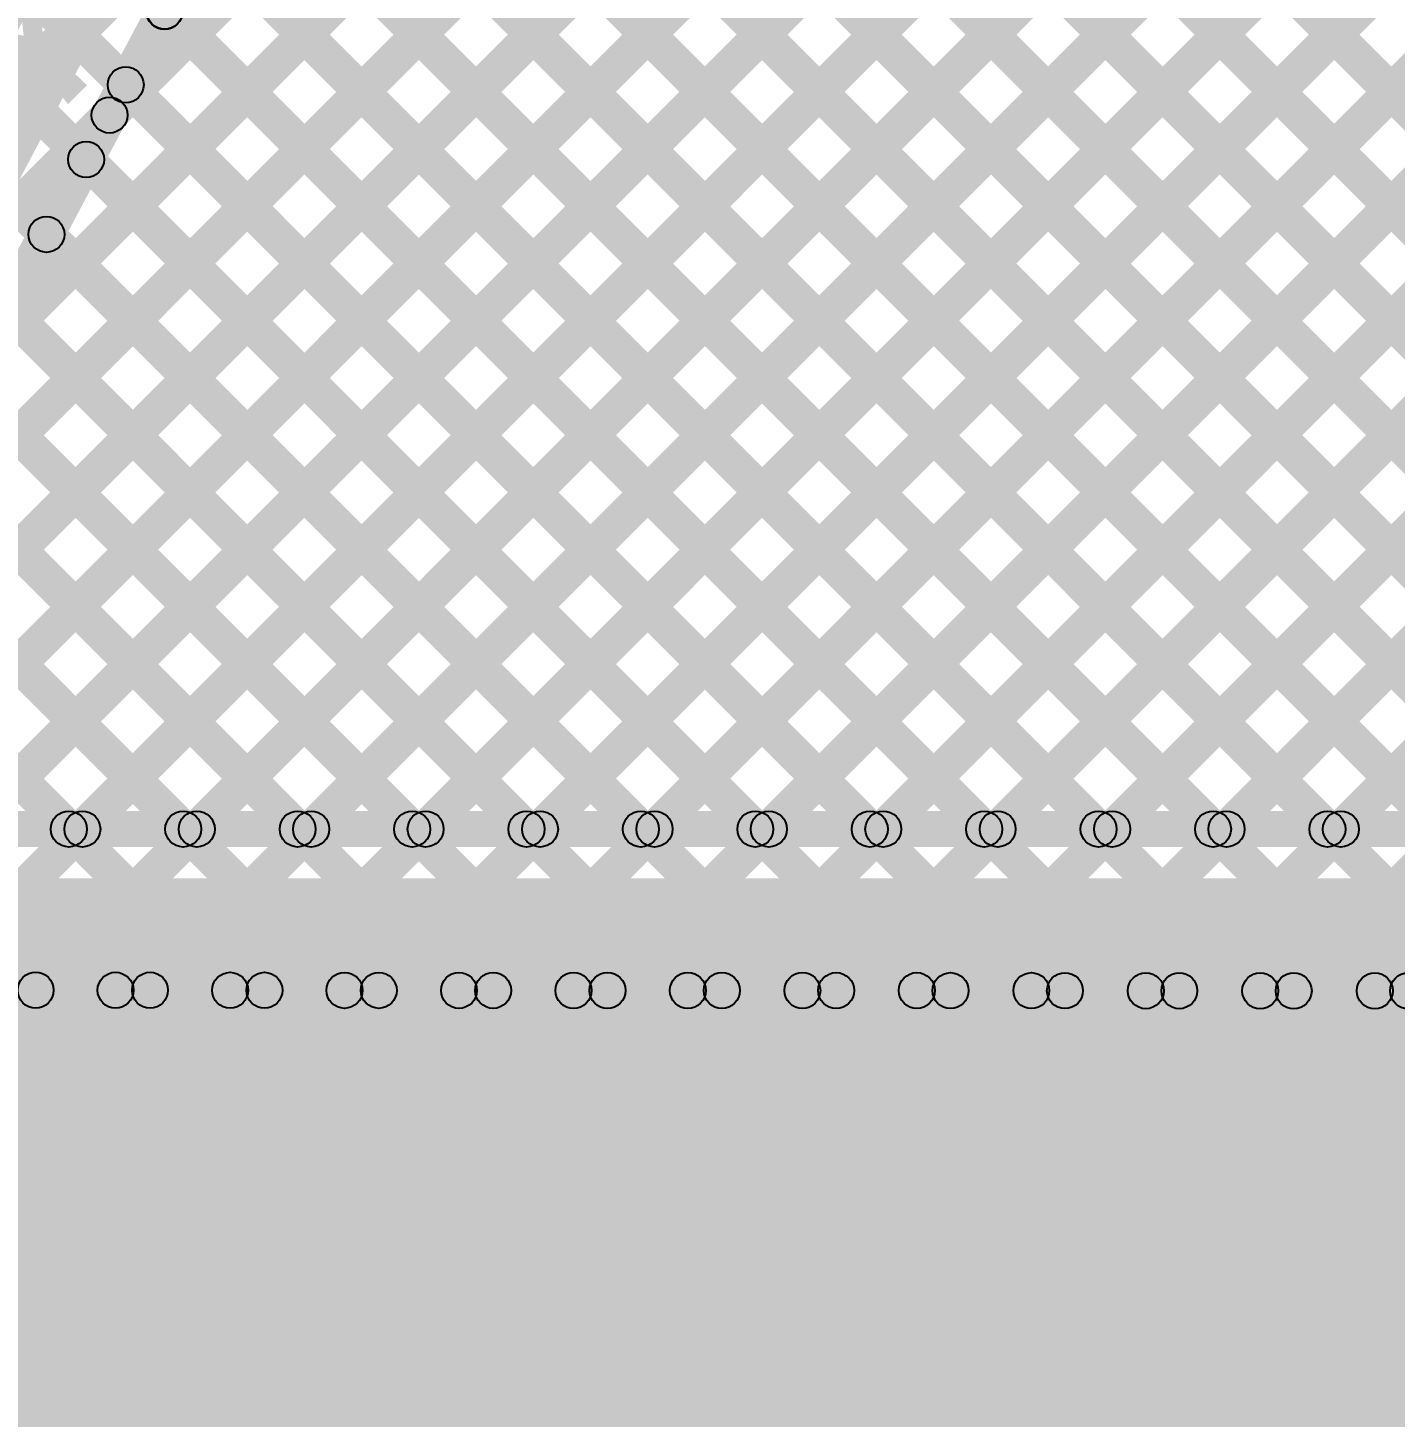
# Model space of a CAD drawing. Header units: millimetres. Extents: x 2.72 to 4.82, y 2.46 to 3.29.
# Drawn here: x 3.1459 to 3.4501, y 2.465 to 2.7762 of the extents above; entities that cross this region are included whole.
import ezdxf

# ---------------------------------------------------------------- set-up
doc = ezdxf.new("R2010")
doc.units = ezdxf.units.MM
doc.header["$MEASUREMENT"] = 0
for name, color, linetype in [('BottomLayer', 5, 'Continuous'), ('TopLayer', 1, 'Continuous'), ('TopOverlay', 2, 'Continuous'), ('TopPaste', 8, 'Continuous'), ('TopSolder', 216, 'Continuous')]:
    doc.layers.add(name, color=color, linetype=linetype)

# ---------------------------------------------------------------- blocks, each defined once
blk = doc.blocks.new('LED_0201_126')
at = {"layer": 'TopLayer'}
for points in [[(-0.01181, 0.00689), (-0.00394, 0.00689), (-0.00394, -0.00689), (-0.01181, -0.00689)], [(0.00394, 0.00689), (0.01181, 0.00689), (0.01181, -0.00689), (0.00394, -0.00689)]]:
    blk.add_hatch(color=1, dxfattribs=at).paths.add_polyline_path(points)
at = {"layer": 'TopOverlay'}
h = blk.add_hatch(color=2, dxfattribs=at)
edge = h.paths.add_edge_path()
edge.add_arc((-0.016, 0.011), 0.0025, 0, 360)
h = blk.add_hatch(color=2, dxfattribs=at)
edge = h.paths.add_edge_path()
edge.add_arc((-0.016, 0.011), 0.0025, 0, 360)
for points in [[(-0.016, 0.0085), (-0.016, 0.0135), (0.016, 0.0135), (0.016, 0.0085)], [(0.016, -0.013), (0.029, -0.013), (0.029, 0.013), (0.016, 0.013)], [(-0.0135, -0.011), (-0.0185, -0.011), (-0.0185, 0.011), (-0.0135, 0.011)], [(0.013, -0.011), (0.017, -0.011), (0.017, 0.011), (0.013, 0.011)], [(-0.016, -0.0135), (-0.016, -0.0085), (0.016, -0.0085), (0.016, -0.0135)]]:
    blk.add_hatch(color=2, dxfattribs=at).paths.add_polyline_path(points)
h = blk.add_hatch(color=2, dxfattribs=at)
edge = h.paths.add_edge_path()
edge.add_arc((0.016, 0.011), 0.0025, 0, 360)
h = blk.add_hatch(color=2, dxfattribs=at)
edge = h.paths.add_edge_path()
edge.add_arc((-0.016, -0.011), 0.0025, 0, 360)
h = blk.add_hatch(color=2, dxfattribs=at)
edge = h.paths.add_edge_path()
edge.add_arc((-0.016, -0.011), 0.0025, 0, 360)
h = blk.add_hatch(color=2, dxfattribs=at)
edge = h.paths.add_edge_path()
edge.add_arc((0.016, -0.011), 0.0025, 0, 360)
at = {"layer": 'TopPaste'}
for points in [[(-0.01181, 0.00689), (-0.00394, 0.00689), (-0.00394, -0.00689), (-0.01181, -0.00689)], [(0.00394, 0.00689), (0.01181, 0.00689), (0.01181, -0.00689), (0.00394, -0.00689)]]:
    blk.add_hatch(color=8, dxfattribs=at).paths.add_polyline_path(points)
at = {"layer": 'TopSolder'}
for points in [[(-0.01398, 0.00906), (-0.00177, 0.00906), (-0.00177, -0.00906), (-0.01398, -0.00906)], [(0.00177, 0.00906), (0.01398, 0.00906), (0.01398, -0.00906), (0.00177, -0.00906)]]:
    blk.add_hatch(color=216, dxfattribs=at).paths.add_polyline_path(points)
at = {"layer": 'TopOverlay'}
for centre in [(-0.016, 0.011), (-0.016, 0.011), (0.016, 0.011), (-0.016, -0.011), (-0.016, -0.011), (0.016, -0.011)]:
    blk.add_circle(centre, 0.0025, dxfattribs=at)

msp = doc.modelspace()

# ---------------------------------------------------------------- hatches: boundary and pattern name
at = {"layer": 'BottomLayer'}
for points in [[(3.16692, 2.75397), (3.16127, 2.75963), (3.42225, 3.02061), (3.4279, 3.01495)], [(3.13952, 2.70112), (3.13387, 2.70677), (3.44317, 3.01608), (3.44883, 3.01042)], [(3.05903, 2.59517), (3.05338, 2.60083), (3.44317, 2.99062), (3.44883, 2.98497)], [(3.08449, 2.59517), (3.07883, 2.60083), (3.44317, 2.96517), (3.44883, 2.95951)], [(3.26433, 2.94124), (3.26999, 2.94689), (3.52564, 2.69124), (3.51999, 2.68558)], [(3.10994, 2.59517), (3.10429, 2.60083), (3.44317, 2.93971), (3.44883, 2.93406)], [(3.2552, 2.92491), (3.26086, 2.93057), (3.5906, 2.60083), (3.58494, 2.59517)], [(3.1354, 2.59517), (3.12974, 2.60083), (3.44317, 2.91426), (3.44883, 2.9086)], [(3.24653, 2.90812), (3.25219, 2.91378), (3.56514, 2.60083), (3.55948, 2.59517)], [(3.23786, 2.89134), (3.24352, 2.897), (3.53969, 2.60083), (3.53403, 2.59517)], [(3.16086, 2.59517), (3.1552, 2.60083), (3.44317, 2.8888), (3.44883, 2.88314)], [(3.22919, 2.87456), (3.23484, 2.88021), (3.51423, 2.60083), (3.50857, 2.59517)], [(3.18631, 2.59517), (3.18066, 2.60083), (3.44317, 2.86334), (3.44883, 2.85769)], [(3.21902, 2.85926), (3.22468, 2.86492), (3.48877, 2.60083), (3.48312, 2.59517)], [(3.2085, 2.84433), (3.21416, 2.84999), (3.46332, 2.60083), (3.45766, 2.59517)], [(3.21177, 2.59517), (3.20611, 2.60083), (3.44317, 2.83789), (3.44883, 2.83223)], [(3.19983, 2.82755), (3.20549, 2.8332), (3.43786, 2.60083), (3.43221, 2.59517)], [(3.23722, 2.59517), (3.23157, 2.60083), (3.45844, 2.8277), (3.4641, 2.82205)], [(3.19116, 2.81076), (3.19681, 2.81642), (3.41241, 2.60083), (3.40675, 2.59517)], [(3.26268, 2.59517), (3.25702, 2.60083), (3.45936, 2.80317), (3.46502, 2.79751)], [(3.18248, 2.79398), (3.18814, 2.79964), (3.38695, 2.60083), (3.38129, 2.59517)], [(3.12148, 2.69992), (3.11442, 2.70367), (3.15954, 2.78877), (3.16661, 2.78503)], [(3.17366, 2.77735), (3.17932, 2.78301), (3.36149, 2.60083), (3.35584, 2.59517)], [(3.28814, 2.59517), (3.28248, 2.60083), (3.46561, 2.78395), (3.47126, 2.7783)], [(3.1401, 2.703), (3.13303, 2.70675), (3.17278, 2.78172), (3.17985, 2.77797)], [(3.31359, 2.59517), (3.30793, 2.60083), (3.48041, 2.77331), (3.48607, 2.76765)], [(3.16484, 2.76071), (3.1705, 2.76637), (3.33604, 2.60083), (3.33038, 2.59517)], [(3.33905, 2.59517), (3.33339, 2.60083), (3.49008, 2.75752), (3.49574, 2.75186)], [(3.15602, 2.74408), (3.16168, 2.74973), (3.31058, 2.60083), (3.30493, 2.59517)], [(3.3645, 2.59517), (3.35885, 2.60083), (3.4994, 2.74138), (3.50505, 2.73572)], [(3.1472, 2.72744), (3.15286, 2.7331), (3.28513, 2.60083), (3.27947, 2.59517)], [(3.38996, 2.59517), (3.3843, 2.60083), (3.50871, 2.72524), (3.51437, 2.71958)], [(3.13838, 2.71081), (3.14404, 2.71646), (3.25967, 2.60083), (3.25401, 2.59517)], [(3.41541, 2.59517), (3.40976, 2.60083), (3.51669, 2.70776), (3.52235, 2.70211)], [(3.13239, 2.69134), (3.13804, 2.697), (3.23422, 2.60083), (3.22856, 2.59517)], [(3.11798, 2.6803), (3.12363, 2.68596), (3.20876, 2.60083), (3.2031, 2.59517)], [(3.44087, 2.59517), (3.43521, 2.60083), (3.52117, 2.68679), (3.52683, 2.68113)], [(3.09789, 2.67493), (3.10355, 2.68058), (3.1833, 2.60083), (3.17765, 2.59517)], [(3.08572, 2.66164), (3.09138, 2.6673), (3.15785, 2.60083), (3.15219, 2.59517)], [(3.038, 2.594), (3.038, 2.602), (3.66382, 2.602), (3.66382, 2.594)], [(3.049, 2.465), (4.817, 2.465), (4.817, 2.587), (3.049, 2.587)]]:
    msp.add_hatch(color=5, dxfattribs=at).paths.add_polyline_path(points)
h = msp.add_hatch(color=5, dxfattribs=at)
edge = h.paths.add_edge_path()
edge.add_arc((3.17631, 2.77985), 0.004, 0, 360)
h = msp.add_hatch(color=5, dxfattribs=at)
edge = h.paths.add_edge_path()
edge.add_arc((3.17634, 2.7799), 0.004, 0, 360)
h = msp.add_hatch(color=5, dxfattribs=at)
edge = h.paths.add_edge_path()
edge.add_arc((3.16767, 2.76354), 0.004, 0, 360)
h = msp.add_hatch(color=5, dxfattribs=at)
edge = h.paths.add_edge_path()
edge.add_arc((3.16409, 2.7568), 0.004, 0, 360)
h = msp.add_hatch(color=5, dxfattribs=at)
edge = h.paths.add_edge_path()
edge.add_arc((3.15885, 2.74691), 0.004, 0, 360)
h = msp.add_hatch(color=5, dxfattribs=at)
edge = h.paths.add_edge_path()
edge.add_arc((3.15003, 2.73027), 0.004, 0, 360)
h = msp.add_hatch(color=5, dxfattribs=at)
edge = h.paths.add_edge_path()
edge.add_arc((3.15502, 2.598), 0.004, 0, 360)
h = msp.add_hatch(color=5, dxfattribs=at)
edge = h.paths.add_edge_path()
edge.add_arc((3.15803, 2.598), 0.004, 0, 360)
h = msp.add_hatch(color=5, dxfattribs=at)
edge = h.paths.add_edge_path()
edge.add_arc((3.18048, 2.598), 0.004, 0, 360)
h = msp.add_hatch(color=5, dxfattribs=at)
edge = h.paths.add_edge_path()
edge.add_arc((3.18348, 2.598), 0.004, 0, 360)
h = msp.add_hatch(color=5, dxfattribs=at)
edge = h.paths.add_edge_path()
edge.add_arc((3.20593, 2.598), 0.004, 0, 360)
h = msp.add_hatch(color=5, dxfattribs=at)
edge = h.paths.add_edge_path()
edge.add_arc((3.20894, 2.598), 0.004, 0, 360)
h = msp.add_hatch(color=5, dxfattribs=at)
edge = h.paths.add_edge_path()
edge.add_arc((3.23139, 2.598), 0.004, 0, 360)
h = msp.add_hatch(color=5, dxfattribs=at)
edge = h.paths.add_edge_path()
edge.add_arc((3.2344, 2.598), 0.004, 0, 360)
h = msp.add_hatch(color=5, dxfattribs=at)
edge = h.paths.add_edge_path()
edge.add_arc((3.25684, 2.598), 0.004, 0, 360)
h = msp.add_hatch(color=5, dxfattribs=at)
edge = h.paths.add_edge_path()
edge.add_arc((3.25985, 2.598), 0.004, 0, 360)
h = msp.add_hatch(color=5, dxfattribs=at)
edge = h.paths.add_edge_path()
edge.add_arc((3.2823, 2.598), 0.004, 0, 360)
h = msp.add_hatch(color=5, dxfattribs=at)
edge = h.paths.add_edge_path()
edge.add_arc((3.28531, 2.598), 0.004, 0, 360)
h = msp.add_hatch(color=5, dxfattribs=at)
edge = h.paths.add_edge_path()
edge.add_arc((3.30775, 2.598), 0.004, 0, 360)
h = msp.add_hatch(color=5, dxfattribs=at)
edge = h.paths.add_edge_path()
edge.add_arc((3.31076, 2.598), 0.004, 0, 360)
h = msp.add_hatch(color=5, dxfattribs=at)
edge = h.paths.add_edge_path()
edge.add_arc((3.33321, 2.598), 0.004, 0, 360)
h = msp.add_hatch(color=5, dxfattribs=at)
edge = h.paths.add_edge_path()
edge.add_arc((3.33622, 2.598), 0.004, 0, 360)
h = msp.add_hatch(color=5, dxfattribs=at)
edge = h.paths.add_edge_path()
edge.add_arc((3.35867, 2.598), 0.004, 0, 360)
h = msp.add_hatch(color=5, dxfattribs=at)
edge = h.paths.add_edge_path()
edge.add_arc((3.36167, 2.598), 0.004, 0, 360)
h = msp.add_hatch(color=5, dxfattribs=at)
edge = h.paths.add_edge_path()
edge.add_arc((3.38412, 2.598), 0.004, 0, 360)
h = msp.add_hatch(color=5, dxfattribs=at)
edge = h.paths.add_edge_path()
edge.add_arc((3.38713, 2.598), 0.004, 0, 360)
h = msp.add_hatch(color=5, dxfattribs=at)
edge = h.paths.add_edge_path()
edge.add_arc((3.40958, 2.598), 0.004, 0, 360)
h = msp.add_hatch(color=5, dxfattribs=at)
edge = h.paths.add_edge_path()
edge.add_arc((3.41259, 2.598), 0.004, 0, 360)
h = msp.add_hatch(color=5, dxfattribs=at)
edge = h.paths.add_edge_path()
edge.add_arc((3.43503, 2.598), 0.004, 0, 360)
h = msp.add_hatch(color=5, dxfattribs=at)
edge = h.paths.add_edge_path()
edge.add_arc((3.43804, 2.598), 0.004, 0, 360)
at = {"layer": 'TopLayer'}
for points in [[(3.1166, 2.72911), (3.11095, 2.73477), (3.40921, 3.03303), (3.41487, 3.02737)], [(3.10171, 2.63785), (3.09605, 2.64351), (3.47565, 3.0231), (3.48131, 3.01745)], [(3.13952, 2.70112), (3.13387, 2.70677), (3.45057, 3.02348), (3.45623, 3.01782)], [(3.12893, 2.71598), (3.12327, 2.72163), (3.42225, 3.02061), (3.4279, 3.01495)], [(3.04869, 2.55937), (3.04303, 2.56502), (3.46851, 2.9905), (3.47416, 2.98485)], [(3.23977, 2.9658), (3.24542, 2.97146), (3.65212, 2.56476), (3.64646, 2.5591)], [(3.07413, 2.55936), (3.06847, 2.56501), (3.46842, 2.96496), (3.47408, 2.95931)], [(3.23096, 2.94915), (3.23662, 2.95481), (3.62665, 2.56477), (3.621, 2.55912)], [(3.09957, 2.55935), (3.09392, 2.565), (3.47487, 2.94596), (3.48053, 2.9403)], [(3.22174, 2.93292), (3.2274, 2.93857), (3.60119, 2.56478), (3.59553, 2.55913)], [(3.12502, 2.55933), (3.11936, 2.56499), (3.48342, 2.92905), (3.48908, 2.9234)], [(3.21294, 2.91626), (3.2186, 2.92192), (3.57572, 2.56479), (3.57006, 2.55914)], [(3.21354, 2.89021), (3.21919, 2.89587), (3.55025, 2.56481), (3.5446, 2.55915)], [(3.19585, 2.88244), (3.2015, 2.8881), (3.52479, 2.56482), (3.51913, 2.55916)], [(3.15046, 2.55932), (3.14481, 2.56498), (3.46717, 2.88734), (3.47283, 2.88169)], [(3.1856, 2.86723), (3.19126, 2.87289), (3.49932, 2.56483), (3.49366, 2.55917)], [(3.17591, 2.55931), (3.17025, 2.56497), (3.46717, 2.86189), (3.47283, 2.85623)], [(3.17609, 2.85128), (3.18175, 2.85694), (3.47385, 2.56484), (3.46819, 2.55918)], [(3.16758, 2.83435), (3.17323, 2.84), (3.44838, 2.56485), (3.44273, 2.55919)], [(3.20135, 2.5593), (3.1957, 2.56496), (3.47127, 2.84053), (3.47692, 2.83487)], [(3.2268, 2.55929), (3.22114, 2.56495), (3.48399, 2.8278), (3.48965, 2.82214)], [(3.16128, 2.81519), (3.16693, 2.82085), (3.42292, 2.56486), (3.41726, 2.5592)], [(3.25224, 2.55928), (3.24659, 2.56494), (3.49418, 2.81253), (3.49984, 2.80688)], [(3.14924, 2.80177), (3.1549, 2.80743), (3.39745, 2.56487), (3.39179, 2.55922)], [(3.1404, 2.78515), (3.14606, 2.79081), (3.37198, 2.56488), (3.36633, 2.55923)], [(3.27769, 2.55927), (3.27203, 2.56492), (3.49129, 2.78418), (3.49694, 2.77852)], [(3.13161, 2.76849), (3.13726, 2.77415), (3.34652, 2.56489), (3.34086, 2.55924)], [(3.12239, 2.75226), (3.12804, 2.75791), (3.32105, 2.56491), (3.31539, 2.55925)], [(3.30313, 2.55926), (3.29748, 2.56491), (3.49241, 2.75984), (3.49806, 2.75419)], [(3.32858, 2.55925), (3.32292, 2.5649), (3.50088, 2.74287), (3.50654, 2.73721)], [(3.1136, 2.73559), (3.11926, 2.74124), (3.29558, 2.56492), (3.28993, 2.55926)], [(3.35402, 2.55923), (3.34836, 2.56489), (3.50981, 2.72633), (3.51546, 2.72068)], [(3.37947, 2.55922), (3.37381, 2.56488), (3.52436, 2.71543), (3.53001, 2.70977)], [(3.40491, 2.55921), (3.39925, 2.56487), (3.54626, 2.71188), (3.55192, 2.70622)], [(3.43036, 2.5592), (3.4247, 2.56486), (3.55968, 2.69984), (3.56534, 2.69418)], [(3.13239, 2.69134), (3.13804, 2.697), (3.27012, 2.56493), (3.26446, 2.55927)], [(3.12014, 2.67813), (3.1258, 2.68379), (3.24465, 2.56494), (3.23899, 2.55928)], [(3.11062, 2.6622), (3.11627, 2.66786), (3.21918, 2.56495), (3.21353, 2.55929)], [(3.10109, 2.64627), (3.10675, 2.65193), (3.19372, 2.56496), (3.18806, 2.5593)], [(3.09157, 2.63034), (3.09722, 2.636), (3.16825, 2.56497), (3.16259, 2.55932)], [(3.02643, 2.5582), (3.02643, 2.5662), (4.66569, 2.56549), (4.66569, 2.55749)]]:
    msp.add_hatch(color=1, dxfattribs=at).paths.add_polyline_path(points)
h = msp.add_hatch(color=1, dxfattribs=at)
edge = h.paths.add_edge_path()
edge.add_arc((3.14764, 2.56215), 0.004, 0, 360)
h = msp.add_hatch(color=1, dxfattribs=at)
edge = h.paths.add_edge_path()
edge.add_arc((3.16542, 2.56214), 0.004, 0, 360)
h = msp.add_hatch(color=1, dxfattribs=at)
edge = h.paths.add_edge_path()
edge.add_arc((3.17308, 2.56214), 0.004, 0, 360)
h = msp.add_hatch(color=1, dxfattribs=at)
edge = h.paths.add_edge_path()
edge.add_arc((3.19089, 2.56213), 0.004, 0, 360)
h = msp.add_hatch(color=1, dxfattribs=at)
edge = h.paths.add_edge_path()
edge.add_arc((3.19853, 2.56213), 0.004, 0, 360)
h = msp.add_hatch(color=1, dxfattribs=at)
edge = h.paths.add_edge_path()
edge.add_arc((3.21635, 2.56212), 0.004, 0, 360)
h = msp.add_hatch(color=1, dxfattribs=at)
edge = h.paths.add_edge_path()
edge.add_arc((3.22397, 2.56212), 0.004, 0, 360)
h = msp.add_hatch(color=1, dxfattribs=at)
edge = h.paths.add_edge_path()
edge.add_arc((3.24182, 2.56211), 0.004, 0, 360)
h = msp.add_hatch(color=1, dxfattribs=at)
edge = h.paths.add_edge_path()
edge.add_arc((3.24941, 2.56211), 0.004, 0, 360)
h = msp.add_hatch(color=1, dxfattribs=at)
edge = h.paths.add_edge_path()
edge.add_arc((3.26729, 2.5621), 0.004, 0, 360)
h = msp.add_hatch(color=1, dxfattribs=at)
edge = h.paths.add_edge_path()
edge.add_arc((3.27486, 2.5621), 0.004, 0, 360)
h = msp.add_hatch(color=1, dxfattribs=at)
edge = h.paths.add_edge_path()
edge.add_arc((3.29275, 2.56209), 0.004, 0, 360)
h = msp.add_hatch(color=1, dxfattribs=at)
edge = h.paths.add_edge_path()
edge.add_arc((3.3003, 2.56209), 0.004, 0, 360)
h = msp.add_hatch(color=1, dxfattribs=at)
edge = h.paths.add_edge_path()
edge.add_arc((3.31822, 2.56208), 0.004, 0, 360)
h = msp.add_hatch(color=1, dxfattribs=at)
edge = h.paths.add_edge_path()
edge.add_arc((3.32575, 2.56207), 0.004, 0, 360)
h = msp.add_hatch(color=1, dxfattribs=at)
edge = h.paths.add_edge_path()
edge.add_arc((3.34369, 2.56207), 0.004, 0, 360)
h = msp.add_hatch(color=1, dxfattribs=at)
edge = h.paths.add_edge_path()
edge.add_arc((3.35119, 2.56206), 0.004, 0, 360)
h = msp.add_hatch(color=1, dxfattribs=at)
edge = h.paths.add_edge_path()
edge.add_arc((3.36916, 2.56206), 0.004, 0, 360)
h = msp.add_hatch(color=1, dxfattribs=at)
edge = h.paths.add_edge_path()
edge.add_arc((3.37664, 2.56205), 0.004, 0, 360)
h = msp.add_hatch(color=1, dxfattribs=at)
edge = h.paths.add_edge_path()
edge.add_arc((3.39462, 2.56204), 0.004, 0, 360)
h = msp.add_hatch(color=1, dxfattribs=at)
edge = h.paths.add_edge_path()
edge.add_arc((3.40208, 2.56204), 0.004, 0, 360)
h = msp.add_hatch(color=1, dxfattribs=at)
edge = h.paths.add_edge_path()
edge.add_arc((3.42009, 2.56203), 0.004, 0, 360)
h = msp.add_hatch(color=1, dxfattribs=at)
edge = h.paths.add_edge_path()
edge.add_arc((3.42753, 2.56203), 0.004, 0, 360)
h = msp.add_hatch(color=1, dxfattribs=at)
edge = h.paths.add_edge_path()
edge.add_arc((3.44556, 2.56202), 0.004, 0, 360)
h = msp.add_hatch(color=1, dxfattribs=at)
edge = h.paths.add_edge_path()
edge.add_arc((3.45297, 2.56202), 0.004, 0, 360)

# ---------------------------------------------------------------- linework, layer by layer
at = {"layer": 'BottomLayer'}
for centre in [(3.17631, 2.77985), (3.17634, 2.7799), (3.16767, 2.76354), (3.16409, 2.7568), (3.15885, 2.74691), (3.15003, 2.73027), (3.15502, 2.598), (3.15803, 2.598), (3.18048, 2.598), (3.18348, 2.598), (3.20593, 2.598), (3.20894, 2.598), (3.23139, 2.598), (3.2344, 2.598), (3.25684, 2.598), (3.25985, 2.598), (3.2823, 2.598), (3.28531, 2.598), (3.30775, 2.598), (3.31076, 2.598), (3.33321, 2.598), (3.33622, 2.598), (3.35867, 2.598), (3.36167, 2.598), (3.38412, 2.598), (3.38713, 2.598), (3.40958, 2.598), (3.41259, 2.598), (3.43503, 2.598), (3.43804, 2.598)]:
    msp.add_circle(centre, 0.004, dxfattribs=at)
at = {"layer": 'TopLayer'}
for centre in [(3.14764, 2.56215), (3.16542, 2.56214), (3.17308, 2.56214), (3.19089, 2.56213), (3.19853, 2.56213), (3.21635, 2.56212), (3.22397, 2.56212), (3.24182, 2.56211), (3.24941, 2.56211), (3.26729, 2.5621), (3.27486, 2.5621), (3.29275, 2.56209), (3.3003, 2.56209), (3.31822, 2.56208), (3.32575, 2.56207), (3.34369, 2.56207), (3.35119, 2.56206), (3.36916, 2.56206), (3.37664, 2.56205), (3.39462, 2.56204), (3.40208, 2.56204), (3.42009, 2.56203), (3.42753, 2.56203), (3.44556, 2.56202), (3.45297, 2.56202)]:
    msp.add_circle(centre, 0.004, dxfattribs=at)

# ---------------------------------------------------------------- block references
at = {"rotation": 332}
msp.add_blockref('LED_0201_126', (3.12395, 2.8003), dxfattribs=at)

# ---------------------------------------------------------------- texts
at = {"layer": 'TopOverlay'}
msp.add_text('*', height=0.06, rotation=152, dxfattribs=at).set_placement((3.1819, 2.80361))

doc.saveas('drawing.dxf')
